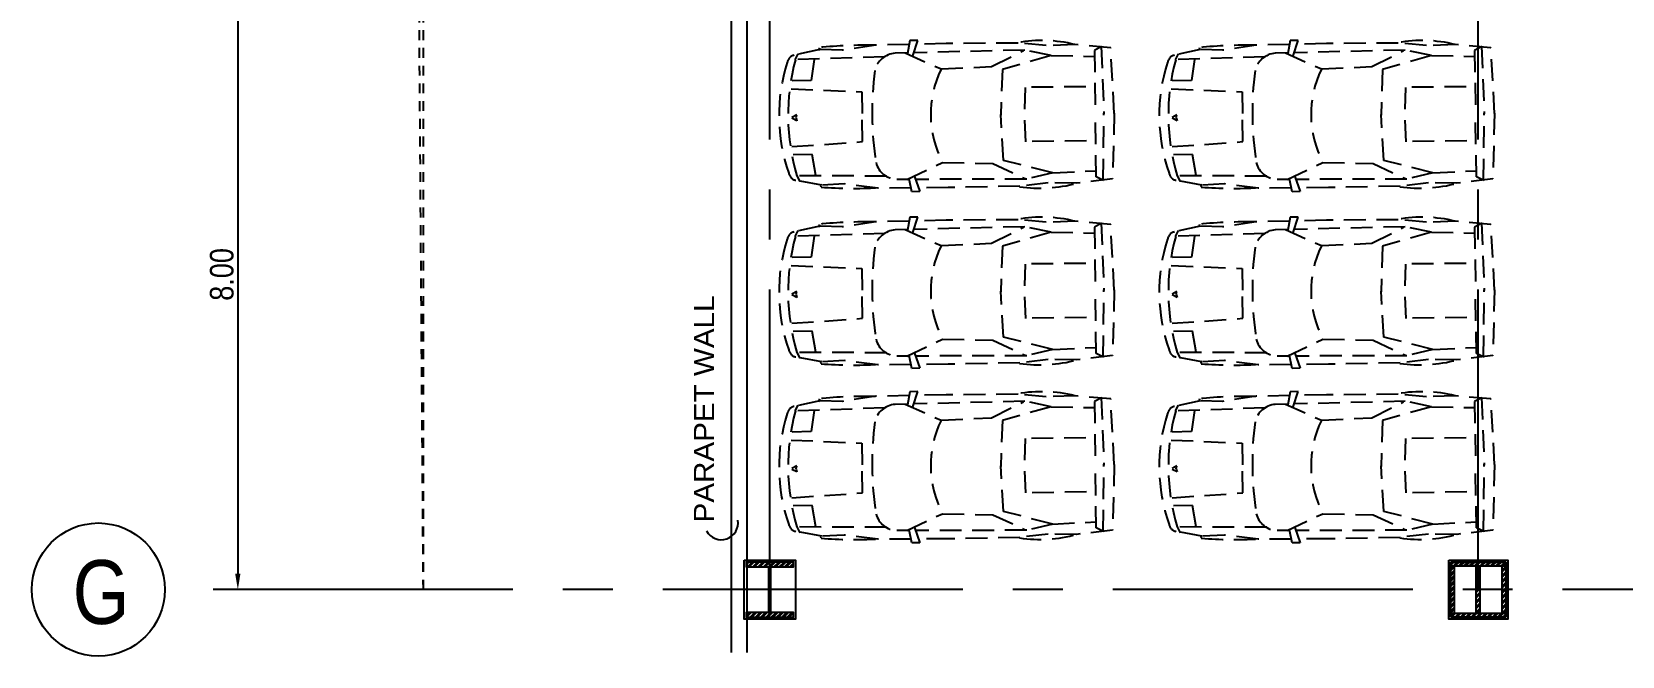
# Model space of a CAD drawing. Header units: millimetres. Extents: x 2148 to 2681, y 758 to 986.
# Drawn here: x 2341.89 to 2362.09, y 866.67 to 874.6 of the extents above; entities that cross this region are included whole.
import ezdxf

# ---------------------------------------------------------------- set-up
doc = ezdxf.new("R2010")
doc.units = ezdxf.units.MM
doc.linetypes.add('CENTER2', pattern=[28.575, 19.05, -3.175, 3.175, -3.175])
doc.linetypes.add('HIDDEN', pattern=[0.375, 0.25, -0.125])
for name, color, linetype in [('A-Hatch', 253, 'Continuous'), ('cladding', 2, 'Continuous'), ('COL-EX', 2, 'Continuous'), ('COL-IN', 2, 'Continuous'), ('DR', 7, 'Continuous'), ('FIXTURE', 1, 'Continuous'), ('HATCH', 8, 'Continuous'), ('S_GRID LINES', 252, 'Continuous'), ('TEXT', 6, 'Continuous')]:
    doc.layers.add(name, color=color, linetype=linetype)
doc.styles.add('ARIALNW', font='ARIALN.TTF')
doc.styles.add('MMTX$0$ESMX$0$X-OPTA1D', font='x-opta1d')
doc.dimstyles.new('DIM 100', dxfattribs={"dimtxt": 0.2, "dimasz": 0.2, "dimexe": 0.1, "dimexo": 0, "dimgap": 0.05, "dimtad": 1, "dimzin": 0, "dimdsep": 46, "dimtxsty": 'ARIALNW', "dimcen": 0.09, "dimclrd": 6, "dimclre": 6, "dimclrt": 13, "dimadec": 0, "dimazin": 0, "dimtfac": 1, "dimtofl": 0, "dimtmove": 2, "dimatfit": 3, "dimfxl": 1, "dimtolj": 1, "dimtzin": 0, "dimarcsym": 0})
pattern_1 = [(45, (61.105554, 3e-13), (-0.0336759605, 0.0336759605), []), (45, (61.128005, 3e-13), (-0.0336759605, 0.0336759605), [])]

# ---------------------------------------------------------------- blocks, each defined once
blk = doc.blocks.new('*D2506')
at = {"layer": 'Defpoints', "color": 0, "transparency": 16777216}
for p in [(2345.661, 875.519, 0), (2344.508, 867.519), (2345.661, 867.519, 0)]:
    blk.add_point(p, dxfattribs=at)
at = {"layer": 'FIXTURE', "color": 6, "lineweight": -2, "transparency": 16777216}
for p, q in [((2345.661, 875.519), (2344.408, 875.519)), ((2344.508, 875.319), (2344.508, 867.719)), ((2345.661, 867.519), (2344.408, 867.519))]:
    blk.add_line(p, q, dxfattribs=at)
at = {"layer": 'FIXTURE', "color": 6, "transparency": 16777216}
for points in [[(2344.474, 875.319), (2344.541, 875.319), (2344.508, 875.519)], [(2344.474, 867.719), (2344.541, 867.719), (2344.508, 867.519)]]:
    blk.add_solid(points, dxfattribs=at)
at = {"layer": 'FIXTURE', "color": 13, "transparency": 16777216, "insert": (2344.305, 871.519), "char_height": 0.3, "attachment_point": 5, "rotation": 90, "style": 'ARIALNW'}
blk.add_mtext('\\A1;8.00', dxfattribs=at)
blk = doc.blocks.new('CAR-PL4')
at = {"layer": 'DR', "color": 8, "linetype": 'HIDDEN'}
for p, q in [((-1.084, -0.357), (-1.024, -0.06)), ((-0.972, -0.074), (-1.039, -0.108)), ((-0.991, -1.103), (-0.972, -0.074)), ((-0.73, -0.253), (-0.73, -0.034)), ((-0.637, -0.02), (-0.591, -0.835)), ((-0.34, -0.081), (-0.31, -0.024)), ((-0.307, -0.073), (-0.34, -0.081)), ((-0.303, -0.073), (-0.271, -0.081)), ((-0.271, -0.081), (-0.301, -0.024)), ((0.027, -0.02), (-0.019, -0.835)), ((0.12, -0.253), (0.119, -0.034)), ((0.361, -0.074), (0.428, -0.108)), ((0.381, -1.103), (0.361, -0.074)), ((0.473, -0.357), (0.413, -0.06)), ((-1.106, -0.352), (-1.073, -0.343)), ((-1.074, -0.615), (-1.084, -0.357)), ((-0.973, -0.292), (-0.73, -0.253)), ((0.362, -0.292), (0.12, -0.253)), ((0.495, -0.352), (0.462, -0.343)), ((0.463, -0.615), (0.473, -0.357)), ((-1.127, -1.001), (-1.074, -0.615)), ((0.516, -1.001), (0.463, -0.615)), ((-0.591, -0.835), (-0.295, -0.833)), ((-0.019, -0.835), (-0.316, -0.833)), ((-1.13, -1.385), (-1.127, -1.001)), ((0.519, -1.385), (0.516, -1.001)), ((-1.032, -1.366), (-1.03, -1.221)), ((0.421, -1.366), (0.42, -1.221)), ((-1.174, -1.393), (-1.024, -1.365)), ((-1.174, -1.485), (-1.174, -1.393)), ((-0.999, -1.426), (-1.174, -1.485)), ((-1.047, -2.715), (-1.033, -1.437)), ((-1.032, -1.337), (-0.843, -1.75)), ((0.421, -1.337), (0.232, -1.75)), ((0.388, -1.426), (0.563, -1.485)), ((0.563, -1.393), (0.414, -1.365)), ((0.436, -2.715), (0.422, -1.437)), ((0.563, -1.485), (0.563, -1.393)), ((-1.133, -1.81), (-1.13, -1.47)), ((0.522, -1.81), (0.52, -1.47)), ((-1.128, -2.637), (-1.133, -1.81)), ((-0.843, -1.75), (-0.863, -2.33)), ((0.232, -1.75), (0.252, -2.33)), ((0.517, -2.637), (0.522, -1.81)), ((-0.863, -2.33), (-1.041, -2.697)), ((0.252, -2.33), (0.43, -2.697)), ((-0.98, -3.015), (-0.828, -2.453)), ((-0.828, -2.453), (-0.302, -2.428)), ((0.217, -2.453), (-0.309, -2.428)), ((0.369, -3.015), (0.217, -2.453)), ((-1.094, -2.961), (-1.128, -2.637)), ((-0.98, -3.015), (-1.047, -2.715)), ((-0.618, -2.711), (-0.304, -2.7)), ((-0.616, -3.41), (-0.618, -2.711)), ((0.007, -2.711), (-0.306, -2.7)), ((0.005, -3.41), (0.007, -2.711)), ((0.369, -3.015), (0.436, -2.715)), ((0.483, -2.961), (0.517, -2.637)), ((-1.102, -3.289), (-1.094, -2.961)), ((-0.98, -3.015), (-0.962, -3.514)), ((0.369, -3.015), (0.351, -3.514)), ((0.491, -3.289), (0.483, -2.961)), ((-1.059, -3.702), (-1.102, -3.289)), ((0.448, -3.702), (0.491, -3.289)), ((-1.076, -3.594), (-0.301, -3.614)), ((-1.074, -3.597), (-1.032, -3.514)), ((-1.032, -3.514), (-0.302, -3.514)), ((0.465, -3.594), (-0.31, -3.614)), ((0.421, -3.514), (-0.309, -3.514)), ((0.463, -3.597), (0.421, -3.514)), ((-0.304, -3.733), (-1.059, -3.702)), ((-0.307, -3.733), (0.448, -3.702))]:
    blk.add_line(p, q, dxfattribs=at)
for centre, radius, start, end in [((-0.926, -0.08), 0.1, 99.1082, 168.6925), ((-0.305, -2.397), 2.416, 73.9881, 106.0119), ((-0.305, -1.881), 2.004, 71.4744, 108.5256), ((0.315, -0.08), 0.1, 11.3075, 80.8918), ((4.35, -0.819), 5.477, 175.0805, 181.8902), ((-4.96, -0.819), 5.477, 358.1098, 4.9195), ((-0.772, -1.237), 0.259, 103.928, 176.4903), ((-0.305, -4.704), 3.756, 81.9077, 98.0923), ((0.161, -1.237), 0.259, 3.5097, 76.072), ((-0.305, -2.814), 1.192, 63.3754, 116.6246), ((0.437, -2.887), 1.591, 170.8054, 194.642), ((-1.048, -2.887), 1.591, 345.358, 9.1946)]:
    blk.add_arc(centre, radius, start, end, dxfattribs=at)

msp = doc.modelspace()

# ---------------------------------------------------------------- hatches: boundary and pattern name
at = {"layer": 'A-Hatch'}
h = msp.add_hatch(dxfattribs=at)
h.set_pattern_fill('ANSI32', color=256, scale=0.005, style=0)
h.set_pattern_definition(pattern_1)
h.paths.add_polyline_path([(2351.2811149, 867.808508), (2351.5661149, 867.808508), (2351.5661149, 867.868508), (2350.9661149, 867.868508), (2350.9661149, 867.808508), (2351.2511149, 867.808508), (2351.2511149, 867.228508), (2350.9661149, 867.228508), (2350.9661149, 867.168508), (2351.5661149, 867.168508), (2351.5661149, 867.228508), (2351.2811149, 867.228508)])
h = msp.add_hatch(dxfattribs=at)
h.set_pattern_fill('ANSI32', color=256, scale=0.005, style=0)
h.set_pattern_definition(pattern_1)
h.paths.add_polyline_path([(2360.6161149, 867.868508), (2360.2661149, 867.868508), (2360.2661149, 867.818508), (2360.6161149, 867.818508)])
h.paths.add_polyline_path([(2360.2661149, 867.868508), (2359.9161149, 867.868508), (2359.9161149, 867.818508), (2360.2661149, 867.818508)])
h.paths.add_polyline_path([(2359.9661149, 867.818508), (2359.9161149, 867.818508), (2359.9161149, 867.518508), (2359.9661149, 867.518508)])
h.paths.add_polyline_path([(2359.9661149, 867.518508), (2359.9161149, 867.518508), (2359.9161149, 867.218508), (2359.9661149, 867.218508)])
h.paths.add_polyline_path([(2360.2661149, 867.818508), (2360.2411149, 867.818508), (2360.2411149, 867.518508), (2360.2661149, 867.518508)])
h.paths.add_polyline_path([(2360.2911149, 867.818508), (2360.2661149, 867.818508), (2360.2661149, 867.518508), (2360.2911149, 867.518508)])
h.paths.add_polyline_path([(2360.2911149, 867.518508), (2360.2411149, 867.518508), (2360.2411149, 867.218508), (2360.2911149, 867.218508)])
h.paths.add_polyline_path([(2360.6161149, 867.218508), (2359.9161149, 867.218508), (2359.9161149, 867.168508), (2360.6161149, 867.168508)])
h.paths.add_polyline_path([(2360.6161149, 867.518508), (2360.5661149, 867.518508), (2360.5661149, 867.218508), (2360.6161149, 867.218508)])
h.paths.add_polyline_path([(2360.6161149, 867.818508), (2360.5661149, 867.818508), (2360.5661149, 867.518508), (2360.6161149, 867.518508)])

# ---------------------------------------------------------------- linework, layer by layer
msp.add_circle((2342.7357187, 867.518508, 0), 0.8452448)
for p, q in [((2350.7733382, 875.0103436, 0), (2350.7733382, 866.7180331, 0)), ((2350.9738088, 875.0103436, 0), (2350.9738088, 866.7180331, 0))]:
    msp.add_line(p, q, dxfattribs=at)
msp.add_arc((2350.6499359, 868.3641019), 0.2125325, 208.39781624, 9.84151871, dxfattribs=at)
at = {"layer": 'cladding', "elevation": 0}
for points in [[(2350.9411149, 867.893508), (2351.5911149, 867.893508), (2351.5911149, 867.143508), (2350.9411149, 867.143508)], [(2359.8911149, 867.893508), (2360.6411149, 867.893508), (2360.6411149, 867.143508), (2359.8911149, 867.143508)]]:
    msp.add_lwpolyline(points, close=True, dxfattribs=at)
at = {"layer": 'COL-EX', "elevation": 0}
msp.add_lwpolyline([(2351.2811149, 867.808508), (2351.5661149, 867.808508), (2351.5661149, 867.868508), (2350.9661149, 867.868508), (2350.9661149, 867.808508), (2351.2511149, 867.808508), (2351.2511149, 867.228508), (2350.9661149, 867.228508), (2350.9661149, 867.168508), (2351.5661149, 867.168508), (2351.5661149, 867.228508), (2351.2811149, 867.228508)], close=True, dxfattribs=at)
at = {"layer": 'COL-IN'}
for p, q in [((2359.9161149, 867.868508, 0), (2360.6161149, 867.868508, 0)), ((2359.9161149, 867.168508, 0), (2359.9161149, 867.868508, 0)), ((2359.9161149, 867.818508, 0), (2360.6161149, 867.818508, 0)), ((2359.9661149, 867.218508, 0), (2359.9661149, 867.818508, 0)), ((2360.2411149, 867.218508, 0), (2360.2411149, 867.818508, 0)), ((2360.2911149, 867.218508, 0), (2360.2911149, 867.818508, 0)), ((2360.5661149, 867.818508, 0), (2360.5661149, 867.218508, 0)), ((2360.6161149, 867.868508, 0), (2360.6161149, 867.168508, 0)), ((2359.9161149, 867.218508, 0), (2360.6161149, 867.218508, 0)), ((2360.6161149, 867.168508, 0), (2359.9161149, 867.168508, 0))]:
    msp.add_line(p, q, dxfattribs=at)
at = {"layer": 'HATCH', "linetype": 'HIDDEN', "ltscale": 0.5}
for q in [(2346.6648501, 895.7668015, 0), (2346.8648501, 895.5668015, 0)]:
    msp.add_line((2346.8648501, 867.518508, 0), q, dxfattribs=at)
at = {"layer": 'S_GRID LINES', "linetype": 'CENTER2', "ltscale": 0.2}
for p, q in [((2351.2661149, 867.518508, 0), (2351.2661149, 903.5418845, 0)), ((2360.2661149, 867.518508, 0), (2360.2661149, 903.5418845, 0)), ((2365.1483754, 867.518508, 0), (2343.5809635, 867.518508, 0))]:
    msp.add_line(p, q, dxfattribs=at)

# ---------------------------------------------------------------- block references
at = {"layer": 'HATCH', "color": 8, "xscale": 1.104818503045514, "yscale": 1.104818503045514, "zscale": 1.104818503045514, "rotation": 90.79168786199736}
for p in [(2351.514133, 873.8444646), (2356.3451672, 873.8444646), (2351.514133, 871.6019073), (2356.3451672, 871.6019073), (2351.514133, 869.386606), (2356.3451672, 869.386606)]:
    msp.add_blockref('CAR-PL4', p, dxfattribs=at)

# ---------------------------------------------------------------- texts
at = {"color": 2, "style": 'MMTX$0$ESMX$0$X-OPTA1D', "width": 1.1}
msp.add_text('PARAPET WALL', height=0.25536, rotation=90, dxfattribs=at).set_placement((2350.5579559, 868.3709869, 0))
at = {"layer": 'TEXT', "insert": (2342.4095798, 867.8922014, 0), "char_height": 0.81, "width": 5.094635714, "attachment_point": 1, "style": 'ARIALNW'}
msp.add_mtext('G', dxfattribs=at)

# ---------------------------------------------------------------- dimensions: what is measured, and where the dimension line sits
at = {"layer": 'FIXTURE'}
dim = msp.add_linear_dim(base=(2344.5077914, 867.518508), p1=(2345.6609105, 875.518508, 0), p2=(2345.6609105, 867.518508, 0), angle=90, dimstyle='DIM 100', override={"dimtxt": 0.3}, dxfattribs=at)
dim.commit()
dim.dimension.update_dxf_attribs({"geometry": '*D2506', "text_midpoint": (2344.3046195, 871.518508)})

doc.saveas('drawing.dxf')
